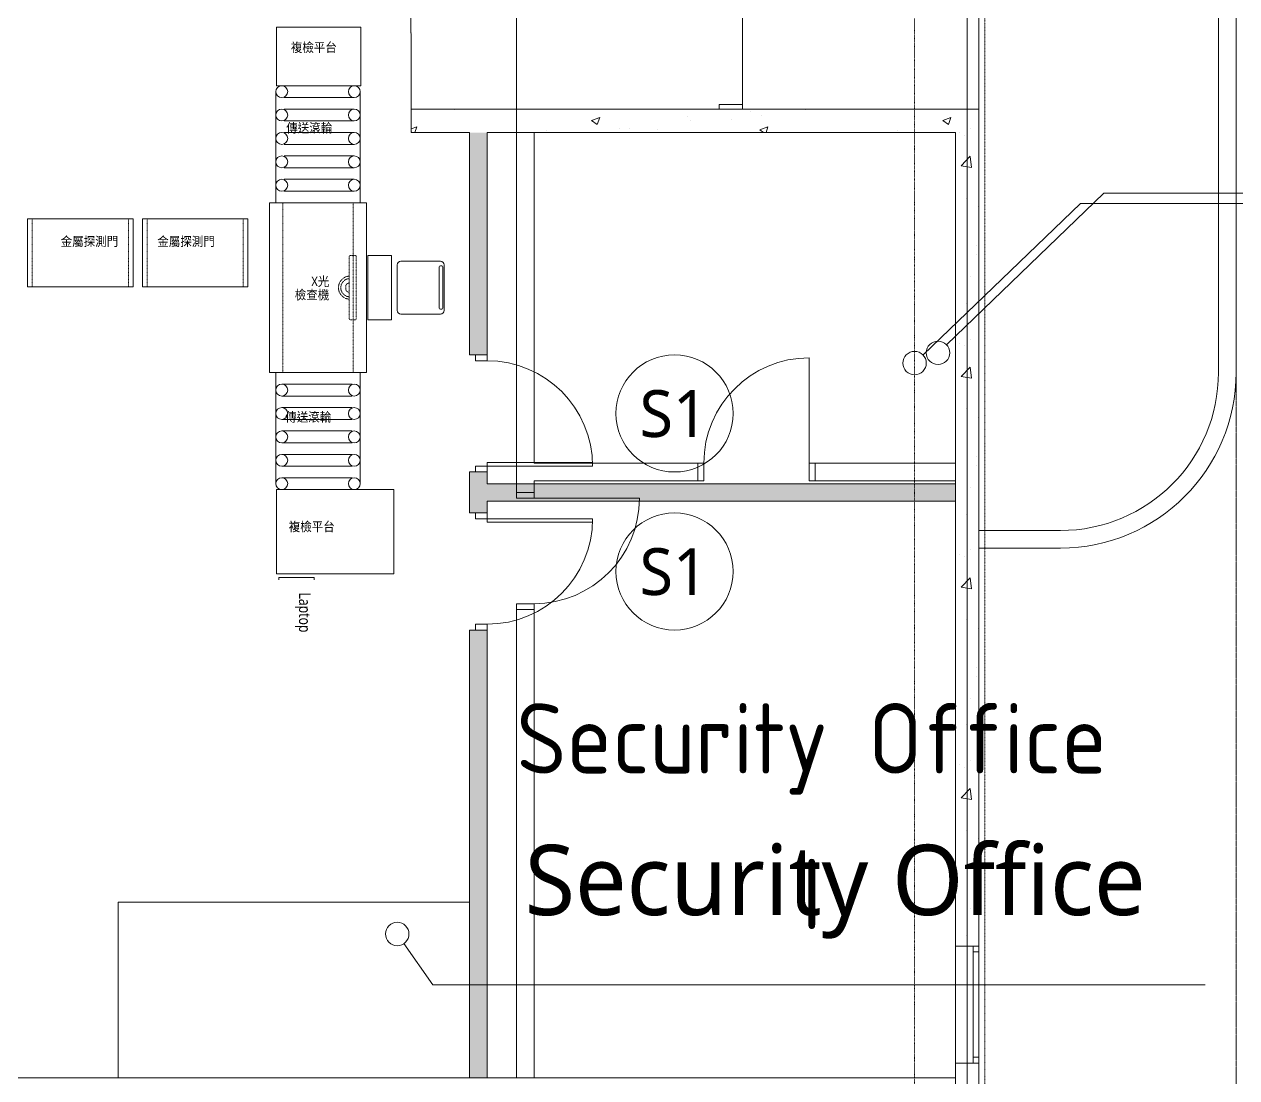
# Model space of a CAD drawing. Extents: x -76427 to 292734, y -42117 to 131250.
# Drawn here: x 253997 to 264351, y 63375 to 72375 of the extents above; entities that cross this region are included whole.
import ezdxf
from ezdxf.enums import TextEntityAlignment as Align

# ---------------------------------------------------------------- set-up
doc = ezdxf.new("R2010")
doc.units = 0
doc.header["$LTSCALE"] = 10
for name, pattern in [('H12PL1$0$DOTK1', [0.01, 0.005, -0.005]), ('H12PL1$0$HIDDEN', [0.4, 0.3, -0.1]), ('H12PL1$0$HIDDENK1', [0.0334, 0.0167, -0.0167]), ('H12PL1$0$JJP_三點線', [0.9, 0.3, -0.15, 0, -0.15, 0, -0.15, 0, -0.15]), ('H12PL1$0$JJP_虛線(退縮線、投影線、地下室範圍、非屬本工程、圖面分區)', [0.45, 0.3, -0.15]), ('XFM7P10ICA$0$H12PL1$0$10918-1F(L10)_PLAN$0$11', [0.0015, 0.001, -0.0005]), ('XFM7P10ICA$0$H12PL1$0$10918-1F(L10)_PLAN$0$HIDDEN2', [0.001875, 0.00125, -0.000625]), ('XFM7P10ICA$0$H12PL1$0$HIDDEN', [0.4, 0.3, -0.1]), ('XFM7P10ICA$0$H12PL1$0$JJP_三點線', [0.9, 0.3, -0.15, 0, -0.15, 0, -0.15, 0, -0.15]), ('XFM7P10ICA$0$H12PL1$0$JJP_虛線(退縮線、投影線、地下室範圍、非屬本工程、圖面分區)', [0.45, 0.3, -0.15])]:
    doc.linetypes.add(name, pattern=pattern)
for name, color, linetype in [('H12PL1$0$A-OBJE-2D', 252, 'Continuous'), ('H12PL1$0$A-WALL-EX', 252, 'Continuous'), ('H12PL1$0$A-WALL-IN', 252, 'Continuous'), ('H12PL1$0$A-ZONE', 252, 'Continuous'), ('H12PL1$0$Door', 252, 'Continuous'), ('H12PL1$0$L10_14_KABE1', 252, 'Continuous'), ('H12PL1$0$L10_14_SITE', 252, 'Continuous'), ('H12PL1$0$L10_14_SUGATAD', 252, 'Continuous'), ('H12PL1$0$S-GRID', 252, 'Continuous'), ('H12PL1$0$Window', 252, 'Continuous'), ('XFM7P10ICA$0$H12PL1$0$A-OBJE-2D', 252, 'Continuous'), ('XFM7P10ICA$0$H12PL1$0$A-WALL-EX', 252, 'Continuous'), ('XFM7P10ICA$0$H12PL1$0$A-WALL-IN', 252, 'Continuous'), ('XFM7P10ICA$0$H12PL1$0$A-ZONE', 252, 'Continuous'), ('XFM7P10ICA$0$H12PL1$0$D label', 252, 'Continuous'), ('XFM7P10ICA$0$H12PL1$0$Door', 252, 'Continuous'), ('XFM7P10ICA$0$H12PL1$0$Hattch', 252, 'Continuous'), ('XFM7P10ICA$0$H12PL1$0$L-ROAD', 252, 'Continuous'), ('XFM7P10ICA$0$H12PL1$0$S-GRID', 252, 'Continuous'), ('XFM7P10ICA$0$H12PL1$0$SECURITY ROOM_Falcon A_4_1：50文字標註', 252, 'Continuous'), ('XFM7P10ICA$0$H12PL1$0$SECURITY ROOM_Falcon A_4_Dimension', 252, 'Continuous'), ('XFM7P10ICA$0$H12PL1$0$SECURITY ROOM_Falcon A_4_E-TEL-EQPM', 252, 'Continuous'), ('XFM7P10ICA$0$H12PL1$0$SECURITY ROOM_Falcon A_4_Layer1', 252, 'Continuous'), ('XFM7P10ICA$0$H12PL1$0$Window', 252, 'Continuous')]:
    doc.layers.add(name, color=color, linetype=linetype)
doc.styles.add('H12PL1$0$Standard', font='', dxfattribs={"width": 0.8})
doc.styles.add('XFM7P10ICA$0$H12PL1$0$Standard', font='isocp.shx', dxfattribs={"bigfont": 'chineset.shx'})
doc.styles.get('H12PL1$0$Standard').set_extended_font_data('Microsoft JhengHei')

# ---------------------------------------------------------------- blocks, each defined once
blk = doc.blocks.new('XFM7P10ICA$0$H12PL1')
at = {"layer": 'XFM7P10ICA$0$H12PL1$0$Hattch', "linetype": 'Continuous', "lineweight": 0}
for points in [[(257950, 71450), (257800, 71450), (257800, 69550), (257950, 69550)], [(257800, 68200), (257950, 68200), (257950, 68550), (257800, 68550)], [(257950, 68300), (261950, 68300), (261950, 68450), (257950, 68450)], [(257800, 63375), (257950, 63375), (257950, 67200), (257800, 67200)]]:
    blk.add_hatch(color=256, dxfattribs=at).paths.add_polyline_path(points)
at = {"layer": 'XFM7P10ICA$0$H12PL1$0$A-OBJE-2D', "linetype": 'XFM7P10ICA$0$H12PL1$0$HIDDEN', "lineweight": 0}
blk.add_lwpolyline([(257300.17, 71450), (257297.44, 74650)], dxfattribs=at)
blk.add_lwpolyline([(254800, 63375), (254800, 64875), (257800, 64875), (257800, 63375)], close=True, dxfattribs=at)
at = {"layer": 'XFM7P10ICA$0$H12PL1$0$A-WALL-EX', "lineweight": 0}
for p, q in [((260130, 71650), (259930, 71650)), ((262100, 64500), (261950, 64500)), ((262150, 64500), (262100, 64500)), ((262100, 63500), (261950, 63500)), ((262150, 63500), (262100, 63500))]:
    blk.add_line(p, q, dxfattribs=at)
at = {"layer": 'XFM7P10ICA$0$H12PL1$0$A-WALL-EX', "linetype": 'XFM7P10ICA$0$H12PL1$0$JJP_虛線(退縮線、投影線、地下室範圍、非屬本工程、圖面分區)', "lineweight": 0, "flags": 128}
for points in [[(262150, 30500), (262150, 90550)], [(262050, 90450), (262050, 30500)]]:
    blk.add_lwpolyline(points, dxfattribs=at)
at = {"layer": 'XFM7P10ICA$0$H12PL1$0$A-WALL-EX', "lineweight": 0, "flags": 128}
for points in [[(259930, 71650), (257300, 71650)], [(257300, 71650), (257300, 71450)], [(261950, 71650), (260130, 71650)], [(262150, 71650), (261950, 71650)], [(262150, 64500), (262150, 71650)], [(257300, 71450), (257800, 71450)], [(257950, 71450), (261950, 71450)], [(261950, 71450), (261950, 68450)], [(261950, 68300), (261950, 64500)], [(261950, 63500), (261950, 62500)], [(262150, 62500), (262150, 63500)]]:
    blk.add_lwpolyline(points, dxfattribs=at)
at = {"layer": 'XFM7P10ICA$0$H12PL1$0$A-WALL-IN', "lineweight": 0}
for p, q in [((257950, 69550), (257800, 69550)), ((257950, 68550), (257800, 68550)), ((257950, 68200), (257800, 68200)), ((257950, 67200), (257800, 67200))]:
    blk.add_line(p, q, dxfattribs=at)
at = {"layer": 'XFM7P10ICA$0$H12PL1$0$A-WALL-IN', "lineweight": 0, "flags": 128}
for points in [[(257800, 71450), (257800, 69550)], [(257950, 69550), (257950, 71450)], [(257800, 68550), (257800, 68200)], [(257950, 68450), (257950, 68550)], [(261950, 68450), (257950, 68450)], [(257950, 68300), (261950, 68300)], [(257950, 68200), (257950, 68300)], [(257800, 67200), (257800, 63375)], [(257950, 63375), (257950, 67200)], [(257800, 63375), (252777.5, 63375)], [(261950, 63375), (257950, 63375)], [(261950, 63225), (261950, 63375)]]:
    blk.add_lwpolyline(points, dxfattribs=at)
at = {"layer": 'XFM7P10ICA$0$H12PL1$0$A-ZONE', "lineweight": 0}
for p, q in [((263015.45, 70843.98), (261672.02, 69549.73)), ((264475.63, 70843.98), (263015.45, 70843.98)), ((257486.39, 64168.66), (257239.31, 64521.46)), ((264080.4, 64168.66), (257486.39, 64168.66))]:
    blk.add_line(p, q, dxfattribs=at)
for centre in [(261600, 69480.35), (257181.94, 64603.37)]:
    blk.add_circle(centre, 100, dxfattribs=at)
at = {"layer": 'XFM7P10ICA$0$H12PL1$0$D label', "lineweight": 0, "flags": 128}
for points in [[(259550, 68550, 1), (259550, 69550, 1)], [(259550, 67200, 1), (259550, 68200, 1)]]:
    blk.add_lwpolyline(points, format="xyb", close=True, dxfattribs=at)
at = {"layer": 'XFM7P10ICA$0$H12PL1$0$Door', "lineweight": 0}
for p, q in [((260130, 71650), (259930, 71650)), ((257850, 69500), (257850, 69550)), ((257850, 69550), (257950, 69550)), ((257950, 69500), (257850, 69500)), ((257950, 69550), (257950, 69500)), ((257850, 68550), (257850, 68600)), ((257850, 68600), (257950, 68600)), ((257950, 68550), (257850, 68550)), ((258850, 68630), (257950, 68630)), ((257950, 68630), (257950, 68600)), ((257950, 68600), (258850, 68600)), ((257950, 68600), (257950, 68550)), ((258850, 68600), (258850, 68630)), ((257950, 68200), (257850, 68200)), ((257850, 68200), (257850, 68150)), ((257850, 68150), (257950, 68150)), ((257950, 68150), (257950, 68200)), ((257950, 68150), (258850, 68150)), ((257950, 68120), (257950, 68150)), ((258850, 68150), (258850, 68120)), ((258850, 68120), (257950, 68120)), ((257950, 67250), (257850, 67250)), ((257850, 67250), (257850, 67200)), ((257950, 67200), (257950, 67250)), ((257850, 67200), (257950, 67200))]:
    blk.add_line(p, q, dxfattribs=at)
for centre, start, end in [((257950, 68600), 0, 90), ((257950, 68150), 270, 0)]:
    blk.add_arc(centre, 900, start, end, dxfattribs=at)
at = {"layer": 'XFM7P10ICA$0$H12PL1$0$Hattch', "lineweight": 0}
for p, q in [((257668.81, 71644.12), (257668.86, 71644.12)), ((258840.81, 71552.13), (258910.83, 71579)), ((258840.81, 71552.13), (258890.55, 71518.58)), ((258890.62, 71518.48), (258910.89, 71578.91)), ((259663.57, 71585.14), (259663.62, 71585.14)), ((259685.37, 71555.74), (259685.42, 71555.74)), ((260039.74, 71561.3), (260039.79, 71561.3)), ((260198.81, 71626.15), (260198.86, 71626.15)), ((260290.08, 71594.26), (260290.13, 71594.26)), ((260668.81, 71644.12), (260668.86, 71644.12)), ((261840.81, 71552.13), (261910.83, 71579)), ((261840.81, 71552.13), (261890.55, 71518.58)), ((261890.62, 71518.48), (261910.89, 71578.91)), ((257300, 71480.51), (257347.96, 71498.92)), ((257300, 71457.16), (257310.61, 71450)), ((257331.64, 71450), (257348.02, 71498.82)), ((258453.24, 71469.56), (258453.29, 71469.56)), ((259080.39, 71485.03), (259080.44, 71485.03)), ((259165.99, 71480.76), (259166.04, 71480.76)), ((259408.19, 71478.15), (259408.24, 71478.15)), ((260277.94, 71472.04), (260347.96, 71498.92)), ((260277.94, 71472.04), (260310.61, 71450)), ((260331.64, 71450), (260348.02, 71498.82)), ((261453.24, 71469.56), (261453.29, 71469.56)), ((261987.06, 71447.01), (261987.11, 71447.01)), ((262080.39, 71485.03), (262080.44, 71485.03)), ((262029.46, 71428.29), (262029.51, 71428.29)), ((261997.27, 71165.43), (262075.16, 71246.61)), ((262086.27, 71151.55), (262075.23, 71246.52)), ((261997.27, 71165.43), (262086.21, 71151.64)), ((262145.12, 71083.74), (262145.17, 71083.74)), ((262039.1, 70888.37), (262039.15, 70888.37)), ((262141.67, 70814.97), (262141.72, 70814.97)), ((262129.51, 70482.08), (262129.56, 70482.08)), ((262127.2, 70405.15), (262127.25, 70405.15)), ((262077.44, 70218.74), (262077.49, 70218.74)), ((262042.19, 69989.75), (262042.24, 69989.75)), ((261987.06, 69647.01), (261987.11, 69647.01)), ((262029.46, 69628.29), (262029.51, 69628.29)), ((262080.39, 69685.03), (262080.44, 69685.03)), ((261997.27, 69365.43), (262075.16, 69446.61)), ((262086.27, 69351.55), (262075.23, 69446.52)), ((261997.27, 69365.43), (262086.21, 69351.64)), ((262145.12, 69283.74), (262145.17, 69283.74)), ((262039.1, 69088.37), (262039.15, 69088.37)), ((262141.67, 69014.97), (262141.72, 69014.97)), ((262129.51, 68682.08), (262129.56, 68682.08)), ((262127.2, 68605.15), (262127.25, 68605.15)), ((262077.44, 68418.74), (262077.49, 68418.74)), ((262042.19, 68189.75), (262042.24, 68189.75)), ((261987.06, 67847.01), (261987.11, 67847.01)), ((262029.46, 67828.29), (262029.51, 67828.29)), ((262080.39, 67885.03), (262080.44, 67885.03)), ((261997.27, 67565.43), (262075.16, 67646.61)), ((262086.27, 67551.55), (262075.23, 67646.52)), ((261997.27, 67565.43), (262086.21, 67551.64)), ((262145.12, 67483.74), (262145.17, 67483.74)), ((262039.1, 67288.37), (262039.15, 67288.37)), ((262141.67, 67214.97), (262141.72, 67214.97)), ((262127.2, 66805.15), (262127.25, 66805.15)), ((262129.51, 66882.08), (262129.56, 66882.08)), ((262077.44, 66618.74), (262077.49, 66618.74)), ((262042.19, 66389.75), (262042.24, 66389.75)), ((262080.39, 66085.03), (262080.44, 66085.03)), ((261987.06, 66047.01), (261987.11, 66047.01)), ((262029.46, 66028.29), (262029.51, 66028.29)), ((261997.27, 65765.43), (262075.16, 65846.61)), ((261997.27, 65765.43), (262086.21, 65751.64)), ((262086.27, 65751.55), (262075.23, 65846.52)), ((262145.12, 65683.74), (262145.17, 65683.74)), ((262039.1, 65488.37), (262039.15, 65488.37)), ((262141.67, 65414.97), (262141.72, 65414.97)), ((262129.51, 65082.08), (262129.56, 65082.08)), ((262127.2, 65005.15), (262127.25, 65005.15)), ((262077.44, 64818.74), (262077.49, 64818.74)), ((262042.19, 64589.75), (262042.24, 64589.75))]:
    blk.add_line(p, q, dxfattribs=at)
at = {"layer": 'XFM7P10ICA$0$H12PL1$0$L-ROAD', "lineweight": 0}
blk.add_line((262148.57, 99499.13), (262150, 62500), dxfattribs=at)
at = {"layer": 'XFM7P10ICA$0$H12PL1$0$S-GRID', "linetype": 'XFM7P10ICA$0$H12PL1$0$JJP_三點線', "lineweight": 0}
blk.add_line((261600, 128250), (261600, -28000), dxfattribs=at)
at = {"layer": 'XFM7P10ICA$0$H12PL1$0$SECURITY ROOM_Falcon A_4_Dimension', "linetype": 'XFM7P10ICA$0$H12PL1$0$10918-1F(L10)_PLAN$0$HIDDEN2', "lineweight": 0}
for p, q in [((254065.59, 70132.52), (254065.59, 70712.52)), ((254885.59, 70132.52), (254885.59, 70712.52)), ((255046.22, 70132.52), (255046.22, 70712.52)), ((255866.22, 70132.52), (255866.22, 70712.52))]:
    blk.add_line(p, q, dxfattribs=at)
at = {"layer": 'XFM7P10ICA$0$H12PL1$0$SECURITY ROOM_Falcon A_4_Dimension', "lineweight": 0, "flags": 128}
for points in [[(254025.59, 70132.52), (254925.59, 70132.52), (254925.59, 70712.52), (254025.59, 70712.52)], [(255906.22, 70132.52), (255006.22, 70132.52), (255006.22, 70712.52), (255906.22, 70712.52)]]:
    blk.add_lwpolyline(points, close=True, dxfattribs=at)
at = {"layer": 'XFM7P10ICA$0$H12PL1$0$SECURITY ROOM_Falcon A_4_E-TEL-EQPM', "lineweight": 0, "flags": 128}
blk.add_lwpolyline([(256172.12, 67629.63), (256172.12, 67650), (256472.12, 67650), (256472.12, 67629.63)], dxfattribs=at)
at = {"layer": 'XFM7P10ICA$0$H12PL1$0$SECURITY ROOM_Falcon A_4_Layer1', "lineweight": 0}
for p, q in [((256145.26, 71799.62), (256145.26, 71599.62)), ((256815.19, 71850), (256215.19, 71850)), ((256865.79, 71799.62), (256865.79, 71599.62)), ((256815.19, 71748.43), (256215.19, 71748.43)), ((256145.26, 71599.62), (256145.26, 71399.62)), ((256215.19, 71650.22), (256815.19, 71650.22)), ((256815.19, 71650.22), (256215.19, 71650.22)), ((256865.79, 71599.62), (256865.79, 71399.62)), ((256815.19, 71549.03), (256215.19, 71549.03)), ((256215.19, 71450.22), (256815.19, 71450.22)), ((256815.19, 71450.22), (256215.19, 71450.22)), ((256145.26, 71399.62), (256145.26, 71199.62)), ((256815.19, 71349.03), (256215.19, 71349.03)), ((256865.79, 71399.62), (256865.79, 71199.62)), ((256215.19, 71250.22), (256815.19, 71250.22)), ((256815.19, 71250.22), (256215.19, 71250.22)), ((256145.26, 71199.62), (256145.26, 70999.62)), ((256815.19, 71149.03), (256215.19, 71149.03)), ((256865.79, 71199.62), (256865.79, 70999.62)), ((256215.19, 71050.22), (256815.19, 71050.22)), ((256815.19, 71050.22), (256215.19, 71050.22)), ((256145.26, 70999.62), (256145.26, 70849.62)), ((256815.19, 70949.03), (256215.19, 70949.03)), ((256865.79, 70999.62), (256865.79, 70849.62)), ((256090.79, 70849.62), (256920.79, 70849.62)), ((256865.79, 70849.62), (256145.26, 70849.62)), ((256771.8, 70164.62), (256771.8, 70164.12)), ((256771.81, 70084.62), (256771.81, 70084.12)), ((256090.79, 69399.62), (256920.79, 69399.62)), ((256145.26, 69249.62), (256145.26, 69399.62)), ((256865.79, 69249.62), (256865.79, 69399.62)), ((256195.85, 69300.22), (256795.85, 69300.22)), ((256145.26, 69049.62), (256145.26, 69249.62)), ((256795.85, 69199.03), (256195.85, 69199.03)), ((256195.85, 69199.03), (256795.85, 69199.03)), ((256865.79, 69049.62), (256865.79, 69249.62)), ((256195.85, 69100.22), (256795.85, 69100.22)), ((256145.26, 68849.62), (256145.26, 69049.62)), ((256795.85, 68999.03), (256195.85, 68999.03)), ((256195.85, 68999.03), (256795.85, 68999.03)), ((256865.79, 68849.62), (256865.79, 69049.62)), ((256195.85, 68900.22), (256795.85, 68900.22)), ((256145.26, 68649.62), (256145.26, 68849.62)), ((256795.85, 68799.03), (256195.85, 68799.03)), ((256195.85, 68799.03), (256795.85, 68799.03)), ((256865.79, 68649.62), (256865.79, 68849.62)), ((256195.85, 68700.22), (256795.85, 68700.22)), ((256145.26, 68449.62), (256145.26, 68649.62)), ((256795.85, 68599.03), (256195.85, 68599.03)), ((256195.85, 68599.03), (256795.85, 68599.03)), ((256865.79, 68449.62), (256865.79, 68649.62)), ((256195.85, 68500.82), (256795.85, 68500.82)), ((256195.85, 68399.63), (256795.85, 68399.63))]:
    blk.add_line(p, q, dxfattribs=at)
at = {"layer": 'XFM7P10ICA$0$H12PL1$0$SECURITY ROOM_Falcon A_4_Layer1', "linetype": 'XFM7P10ICA$0$H12PL1$0$10918-1F(L10)_PLAN$0$11', "lineweight": 0}
blk.add_line((256741.81, 70114.62), (256741.81, 70134.62), dxfattribs=at)
at = {"layer": 'XFM7P10ICA$0$H12PL1$0$SECURITY ROOM_Falcon A_4_Layer1', "lineweight": 0, "flags": 128}
for points in [[(256872.12, 71850), (256152.12, 71850), (256152.12, 72350), (256872.12, 72350)], [(256090.79, 69399.62), (256090.79, 70849.62), (256920.79, 70849.62), (256920.79, 69399.62)], [(256931.81, 70399.62), (256931.81, 69849.62), (257131.81, 69849.62), (257131.81, 70399.62)], [(257152.22, 68399.63), (257152.22, 67679.63), (256152.19, 67679.63), (256152.19, 68399.63)]]:
    blk.add_lwpolyline(points, close=True, dxfattribs=at)
at = {"layer": 'XFM7P10ICA$0$H12PL1$0$SECURITY ROOM_Falcon A_4_Layer1', "linetype": 'XFM7P10ICA$0$H12PL1$0$10918-1F(L10)_PLAN$0$HIDDEN2', "lineweight": 0, "flags": 128}
blk.add_lwpolyline([(256805.79, 70849.62), (256205.79, 70849.62), (256205.79, 69399.62), (256805.79, 69399.62)], close=True, dxfattribs=at)
at = {"layer": 'XFM7P10ICA$0$H12PL1$0$SECURITY ROOM_Falcon A_4_Layer1', "linetype": 'XFM7P10ICA$0$H12PL1$0$10918-1F(L10)_PLAN$0$11', "lineweight": 0, "flags": 128}
blk.add_lwpolyline([(256831.82, 69859.62), (256831.8, 70389.62, 0.41421356), (256821.8, 70399.62), (256781.8, 70399.62, 0.41421356), (256771.8, 70389.62), (256771.82, 69859.62, 0.41421356), (256781.82, 69849.62), (256821.82, 69849.62, 0.41421356)], format="xyb", close=True, dxfattribs=at)
at = {"layer": 'XFM7P10ICA$0$H12PL1$0$SECURITY ROOM_Falcon A_4_Layer1', "lineweight": 0, "flags": 128}
for points in [[(257181.81, 69929.62), (257181.81, 70319.62, -0.41421356), (257211.81, 70349.62), (257551.81, 70349.62, -0.41421356), (257581.81, 70319.62), (257581.81, 69929.62, -0.41421356), (257551.81, 69899.62), (257211.81, 69899.62, -0.41421356)], [(257571.81, 69949.93), (257571.81, 70301.73, 0.41421356), (257561.81, 70311.73), (257550.79, 70311.73, 0.41421356), (257540.79, 70301.73), (257540.79, 69949.93, 0.41421356), (257550.79, 69939.93), (257561.81, 69939.93, 0.41421356)]]:
    blk.add_lwpolyline(points, format="xyb", close=True, dxfattribs=at)
at = {"layer": 'XFM7P10ICA$0$H12PL1$0$SECURITY ROOM_Falcon A_4_Layer1', "lineweight": 0}
for centre in [(256195.85, 71799.02), (256815.19, 71799.02), (256195.85, 71599.62), (256815.19, 71599.62), (256195.85, 71399.62), (256815.19, 71399.62), (256195.85, 71199.62), (256815.19, 71199.62), (256195.85, 70999.62), (256815.19, 70999.62), (256195.85, 69249.62), (256815.19, 69249.62), (256195.85, 69049.62), (256815.19, 69049.62), (256195.85, 68849.62), (256815.19, 68849.62), (256195.85, 68649.62), (256815.19, 68649.62), (256195.85, 68450.22), (256815.19, 68450.22)]:
    blk.add_circle(centre, 50.6, dxfattribs=at)
at = {"layer": 'XFM7P10ICA$0$H12PL1$0$SECURITY ROOM_Falcon A_4_Layer1', "linetype": 'XFM7P10ICA$0$H12PL1$0$10918-1F(L10)_PLAN$0$11', "lineweight": 0}
for centre, radius, start, end in [((256778.62, 70124.62), 98.5, 93.966569, 266.03786), ((256778.62, 70124.62), 78.5, 94.978908, 265.02552), ((256771.81, 70134.62), 30, 90.002214, 180.002214), ((256771.81, 70114.62), 30, 180.002214, 270.002214)]:
    blk.add_arc(centre, radius, start, end, dxfattribs=at)
at = {"layer": 'XFM7P10ICA$0$H12PL1$0$Window', "lineweight": 0}
for p, q in [((261950, 64500), (261950, 63500)), ((262100, 64500), (261950, 64500)), ((262100, 64450), (262100, 64500)), ((262150, 64500), (262100, 64500)), ((262150, 64500), (262100, 64500)), ((262150, 64450), (262100, 64450)), ((262100, 63550), (262100, 64450)), ((262150, 64500), (262150, 63500)), ((262150, 64500), (262150, 64450)), ((262150, 64450), (262150, 63550)), ((262100, 63500), (261950, 63500)), ((262100, 63500), (262100, 63550)), ((262100, 63550), (262150, 63550)), ((262150, 63500), (262100, 63500)), ((262150, 63500), (262100, 63500)), ((262150, 63550), (262150, 63500))]:
    blk.add_line(p, q, dxfattribs=at)
at = {"layer": 'XFM7P10ICA$0$H12PL1$0$A-ZONE', "style": 'XFM7P10ICA$0$H12PL1$0$Standard'}
for s, p in [('Security Office', (260721.97, 66574.19)), ('I', (260721.97, 65245.59))]:
    blk.add_text(s, height=600, dxfattribs=at).set_placement(p, align=Align.TOP_CENTER)
at = {"layer": 'XFM7P10ICA$0$H12PL1$0$D label', "lineweight": 0, "char_height": 400, "attachment_point": 7, "style": 'XFM7P10ICA$0$H12PL1$0$Standard'}
for insert in [(259250.76, 68843.41), (259250.76, 67493.41)]:
    blk.add_mtext('\\A1;\\pt0;{\\fMicrosoft JhengHei|b0|i0|c136|p34;S1}', dxfattribs=dict(at, insert=insert))
at = {"layer": 'XFM7P10ICA$0$H12PL1$0$SECURITY ROOM_Falcon A_4_1：50文字標註', "linetype": 'Continuous', "lineweight": 0, "char_height": 80, "style": 'XFM7P10ICA$0$H12PL1$0$Standard'}
for s, insert, width, attachment_point in [('\\A1;{\\fMicrosoft JhengHei|b0|i0|c136|p34;\\W0.9;複檢平台}', (256666.11, 72217.31), 404.0474, 3), ('\\A1;{\\fMicrosoft JhengHei|b0|i0|c136|p34;\\W0.9;傳送滾輪}', (256626.86, 71529.41), 404.0474, 3), ('\\A1;{\\fMicrosoft JhengHei|b0|i0|c136|p34;\\W0.9;金屬探測門}', (254307.75, 70559.74), 497.5771, 1), ('\\A1;{\\fMicrosoft JhengHei|b0|i0|c136|p34;\\W0.9;金屬探測門}', (255624.05, 70559.74), 497.5771, 3), ('\\A1;{\\fMicrosoft JhengHei|b0|i0|c136|p34;\\W0.9;傳送滾輪}', (256618.13, 69060), 404.0474, 3), ('\\A1;{\\fMicrosoft JhengHei|b0|i0|c136|p34;\\W0.9;複檢平台}', (256648.3, 68123.28), 404.0474, 3)]:
    blk.add_mtext(s, dxfattribs=dict(at, insert=insert, width=width, attachment_point=attachment_point))
at = {"layer": 'XFM7P10ICA$0$H12PL1$0$SECURITY ROOM_Falcon A_4_1：50文字標註', "linetype": 'Continuous', "lineweight": 0, "insert": (256601.8, 70217.86), "char_height": 80, "attachment_point": 3, "line_spacing_factor": 0.857347, "style": 'XFM7P10ICA$0$H12PL1$0$Standard'}
blk.add_mtext('\\A1;{\\fMicrosoft JhengHei|b0|i0|c136|p34;\\W0.9;X光\\P檢查機}', dxfattribs=at)
at = {"layer": 'XFM7P10ICA$0$H12PL1$0$SECURITY ROOM_Falcon A_4_E-TEL-EQPM', "linetype": 'Continuous', "lineweight": 0, "insert": (256376.27, 67350), "char_height": 100, "attachment_point": 5, "rotation": 270, "style": 'XFM7P10ICA$0$H12PL1$0$Standard'}
blk.add_mtext('\\A1;{\\fMicrosoft JhengHei|b0|i0|c136|p34;\\W0.8;Laptop}', dxfattribs=at)
blk = doc.blocks.new('XFM7P10ICA')
blk.add_blockref('XFM7P10ICA$0$H12PL1', (0, 0))
blk = doc.blocks.new('H12PL1')
at = {"layer": 'H12PL1$0$A-OBJE-2D', "linetype": 'H12PL1$0$HIDDEN', "lineweight": 0}
blk.add_lwpolyline([(258200, 71450), (258197.44, 74450)], dxfattribs=at)
at = {"layer": 'H12PL1$0$A-WALL-EX', "lineweight": 0}
for p, q in [((260130, 71650), (259930, 71650)), ((262100, 64500), (261950, 64500)), ((262150, 64500), (262100, 64500)), ((262100, 63500), (261950, 63500)), ((262150, 63500), (262100, 63500))]:
    blk.add_line(p, q, dxfattribs=at)
at = {"layer": 'H12PL1$0$A-WALL-EX', "lineweight": 0, "flags": 128}
for points in [[(262150, 30500), (262150, 90550)], [(262150, 30500), (262150, 90550)], [(259930, 71650), (258200, 71650)], [(258200, 71650), (258200, 71450)], [(261950, 71650), (260130, 71650)], [(262150, 71650), (261950, 71650)], [(262150, 64500), (262150, 71650)], [(258200, 71450), (261950, 71450)], [(261950, 71450), (261950, 64500)], [(261950, 63500), (261950, 62500)], [(262150, 62500), (262150, 63500)]]:
    blk.add_lwpolyline(points, dxfattribs=at)
at = {"layer": 'H12PL1$0$A-WALL-EX', "linetype": 'H12PL1$0$JJP_虛線(退縮線、投影線、地下室範圍、非屬本工程、圖面分區)', "lineweight": 0, "flags": 128}
for points in [[(262150, 30500), (262150, 90550)], [(262050, 90450), (262050, 30500)]]:
    blk.add_lwpolyline(points, dxfattribs=at)
at = {"layer": 'H12PL1$0$A-WALL-IN', "lineweight": 0}
for p, q in [((259750, 68625), (259750, 68475)), ((260750, 68625), (260750, 68475)), ((258350, 68375), (258200, 68375)), ((258350, 67375), (258200, 67375))]:
    blk.add_line(p, q, dxfattribs=at)
at = {"layer": 'H12PL1$0$A-WALL-IN', "lineweight": 0, "flags": 128}
for points in [[(258350, 71450), (258200, 71450)], [(258200, 71450), (258200, 68375)], [(258350, 68625), (258350, 71450)], [(259750, 68625), (258350, 68625)], [(261950, 68625), (260750, 68625)], [(261950, 68475), (261950, 68625)], [(258350, 68475), (259750, 68475)], [(258350, 68375), (258350, 68475)], [(260750, 68475), (261950, 68475)], [(258200, 67375), (258200, 63375)], [(258350, 63375), (258350, 67375)], [(258200, 63375), (252777.5, 63375)], [(261950, 63375), (258350, 63375)], [(261950, 63225), (261950, 63375)]]:
    blk.add_lwpolyline(points, dxfattribs=at)
at = {"layer": 'H12PL1$0$A-ZONE', "lineweight": 0}
for p, q in [((263215.45, 70931.48), (261872.02, 69637.23)), ((264675.63, 70931.48), (263215.45, 70931.48))]:
    blk.add_line(p, q, dxfattribs=at)
blk.add_circle((261800, 69567.85), 100, dxfattribs=at)
at = {"layer": 'H12PL1$0$Door', "lineweight": 0}
for p, q in [((260130, 71690), (260130, 73050)), ((260130, 71690), (259930, 71690)), ((259930, 71690), (259930, 71650)), ((260130, 71650), (260130, 71690)), ((259930, 71650), (260130, 71650)), ((260130, 71650), (259930, 71650)), ((260130, 71650), (259930, 71650)), ((260700, 68625), (260700, 69525)), ((259800, 68625), (259750, 68625)), ((259750, 68625), (259750, 68475)), ((259750, 68625), (259750, 68475)), ((259750, 68625), (259750, 68475)), ((259800, 68475), (259800, 68625)), ((260750, 68625), (260700, 68625)), ((260700, 68625), (260700, 68475)), ((260750, 68475), (260750, 68625)), ((260750, 68625), (260750, 68475)), ((260750, 68625), (260750, 68475)), ((259750, 68475), (259800, 68475)), ((260700, 68475), (260750, 68475)), ((258200, 68325), (258200, 68375)), ((258200, 68375), (258350, 68375)), ((258350, 68375), (258200, 68375)), ((258350, 68375), (258200, 68375)), ((258350, 68375), (258350, 68325)), ((258350, 68325), (258200, 68325)), ((258350, 68325), (259250, 68325)), ((258200, 67375), (258200, 67425)), ((258200, 67425), (258350, 67425)), ((258350, 67425), (258350, 67375)), ((258350, 67375), (258200, 67375)), ((258350, 67375), (258200, 67375)), ((258350, 67375), (258200, 67375))]:
    blk.add_line(p, q, dxfattribs=at)
for centre, start, end in [((260700, 68625), 90, 180), ((258350, 68325), 270, 0)]:
    blk.add_arc(centre, 900, start, end, dxfattribs=at)
at = {"layer": 'H12PL1$0$L10_14_KABE1', "lineweight": 0}
for p, q in [((262150, 71650), (262150, 64500)), ((262150, 63500), (262150, 62500))]:
    blk.add_line(p, q, dxfattribs=at)
at = {"layer": 'H12PL1$0$L10_14_SITE', "lineweight": 0}
for p, q in [((264195, 69400), (264195, 96675)), ((264345, 69400), (264345, 96675)), ((262150, 71650), (262150, 90550)), ((262845, 68050), (262150, 68050)), ((262845, 67900), (262150, 67900))]:
    blk.add_line(p, q, dxfattribs=at)
at = {"layer": 'H12PL1$0$L10_14_SITE', "linetype": 'H12PL1$0$HIDDENK1', "lineweight": 0, "flags": 128}
blk.add_lwpolyline([(262150, 57700), (262845, 57700, 0.41421356), (264345, 59200), (264345, 69400)], format="xyb", dxfattribs=at)
at = {"layer": 'H12PL1$0$L10_14_SITE', "lineweight": 0}
for radius in [1500, 1350]:
    blk.add_arc((262845, 69400), radius, 270, 0, dxfattribs=at)
at = {"layer": 'H12PL1$0$L10_14_SUGATAD', "linetype": 'H12PL1$0$DOTK1', "lineweight": 0}
blk.add_line((262200, 90600), (262200, 32350), dxfattribs=at)
at = {"layer": 'H12PL1$0$S-GRID', "linetype": 'H12PL1$0$JJP_三點線', "lineweight": 0}
blk.add_line((261600, 128250), (261600, -28000), dxfattribs=at)
at = {"layer": 'H12PL1$0$Window', "lineweight": 0}
for p, q in [((261950, 64500), (261950, 63500)), ((262100, 64500), (261950, 64500)), ((262100, 64450), (262100, 64500)), ((262150, 64500), (262100, 64500)), ((262150, 64500), (262100, 64500)), ((262150, 64450), (262100, 64450)), ((262100, 63550), (262100, 64450)), ((262150, 64500), (262150, 63500)), ((262150, 64500), (262150, 64450)), ((262150, 64450), (262150, 63550)), ((262100, 63500), (261950, 63500)), ((262100, 63500), (262100, 63550)), ((262100, 63550), (262150, 63550)), ((262150, 63500), (262100, 63500)), ((262150, 63500), (262100, 63500)), ((262150, 63550), (262150, 63500))]:
    blk.add_line(p, q, dxfattribs=at)
at = {"layer": 'H12PL1$0$A-ZONE', "style": 'H12PL1$0$Standard'}
blk.add_text('Security Office', height=600, dxfattribs=at).set_placement((260921.97, 65364.58), align=Align.TOP_CENTER)

msp = doc.modelspace()

# ---------------------------------------------------------------- block references
msp.add_blockref('XFM7P10ICA', (0, 0))

# ---------------------------------------------------------------- next in the draw order: block references
msp.add_blockref('H12PL1', (0, 0))

doc.saveas('drawing.dxf')
